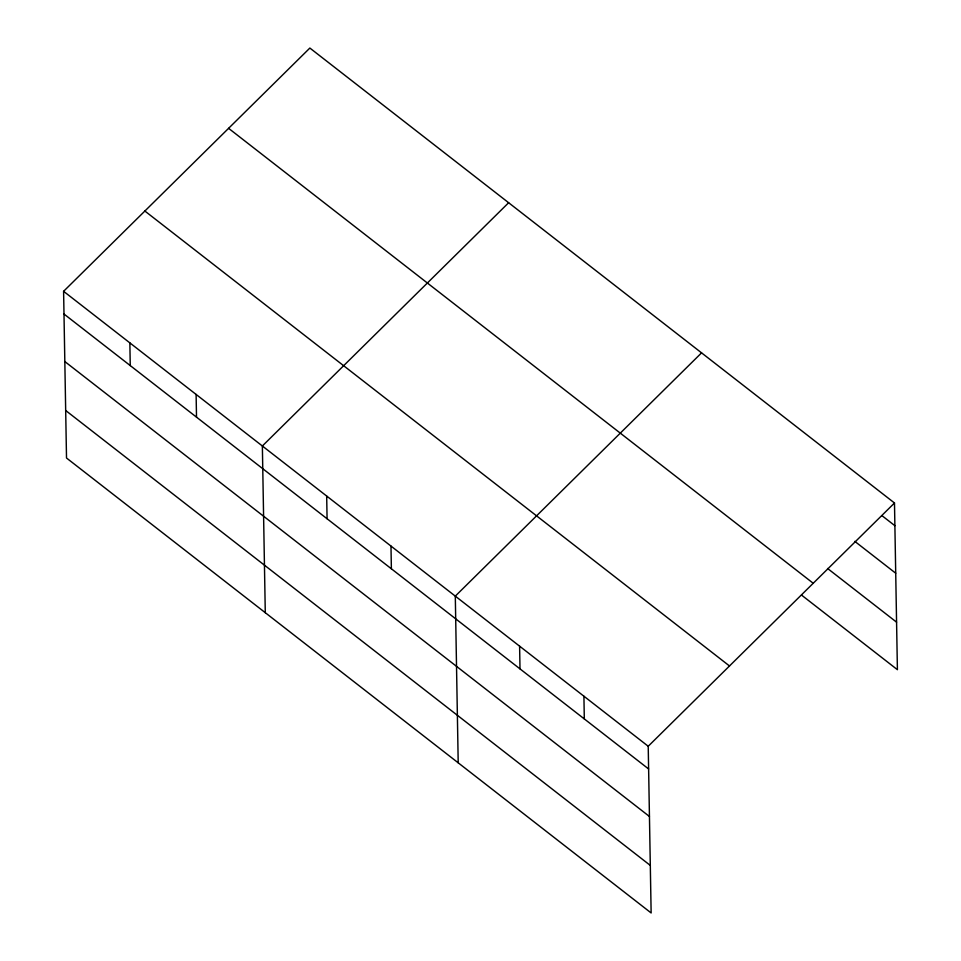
<?xml version="1.0" encoding="UTF-8"?>
<svg xmlns="http://www.w3.org/2000/svg" width="961" height="961" viewBox="0 0 961 961"><rect width="100%" height="100%" fill="white"/><g stroke="black" fill="none" stroke-linecap="round" stroke-linejoin="round"><path stroke-width="1.44" d="M894.487 502.987L648.219 746.253L651.138 912.95L66.513 458.013L63.594 291.315L309.862 48.05L894.487 502.987L897.406 669.685L801.522 595.075M508.645 202.723L262.365 445.988L265.284 612.698M701.566 352.855L455.298 596.12L458.205 762.818M882.03 515.697L894.883 525.703M854.797 541.367L895.712 573.212M827.589 568.492L896.577 622.175M228.598 128.33L813.222 583.267M144.871 211.036L729.495 665.973M63.594 291.315L648.219 746.253M63.991 314.031L648.615 768.968M64.819 361.54L649.444 816.478M65.684 410.503L650.309 865.429M583.916 696.208L584.312 718.924M519.601 646.164L519.997 668.88M390.983 546.076L391.379 568.792M326.68 496.032L327.076 518.748M196.116 394.43L196.512 417.146M129.855 342.873L130.252 365.588"/></g></svg>
